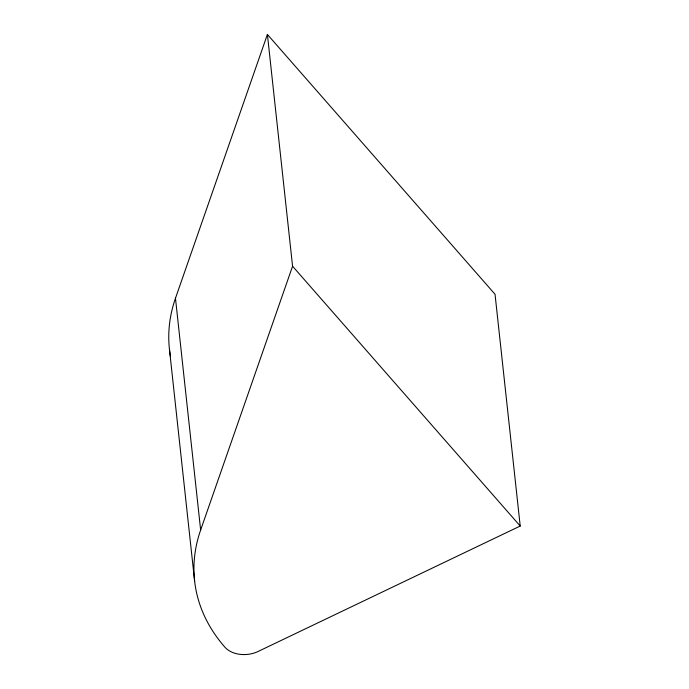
<?xml version="1.0" encoding="UTF-8"?>
<svg xmlns="http://www.w3.org/2000/svg" width="689" height="689" viewBox="0 0 689 689"><rect width="100%" height="100%" fill="white"/><g stroke="black" fill="none" stroke-linecap="round" stroke-linejoin="round"><path stroke-width="1.03" d="M175.471 298.251L267.401 34.45L495.038 294.272L520.212 526.034L257.152 651.923A24.408 17.294 -6.2 0 1 224.907 647.186A220.222 155.99 -6.2 0 1 200.645 530.013L175.471 298.251A220.222 155.99 -6.2 0 0 170.484 356.437M200.645 530.013L292.575 266.212L267.401 34.45M292.575 266.212L520.212 526.034M169.451 349.357L194.634 581.12"/></g></svg>
